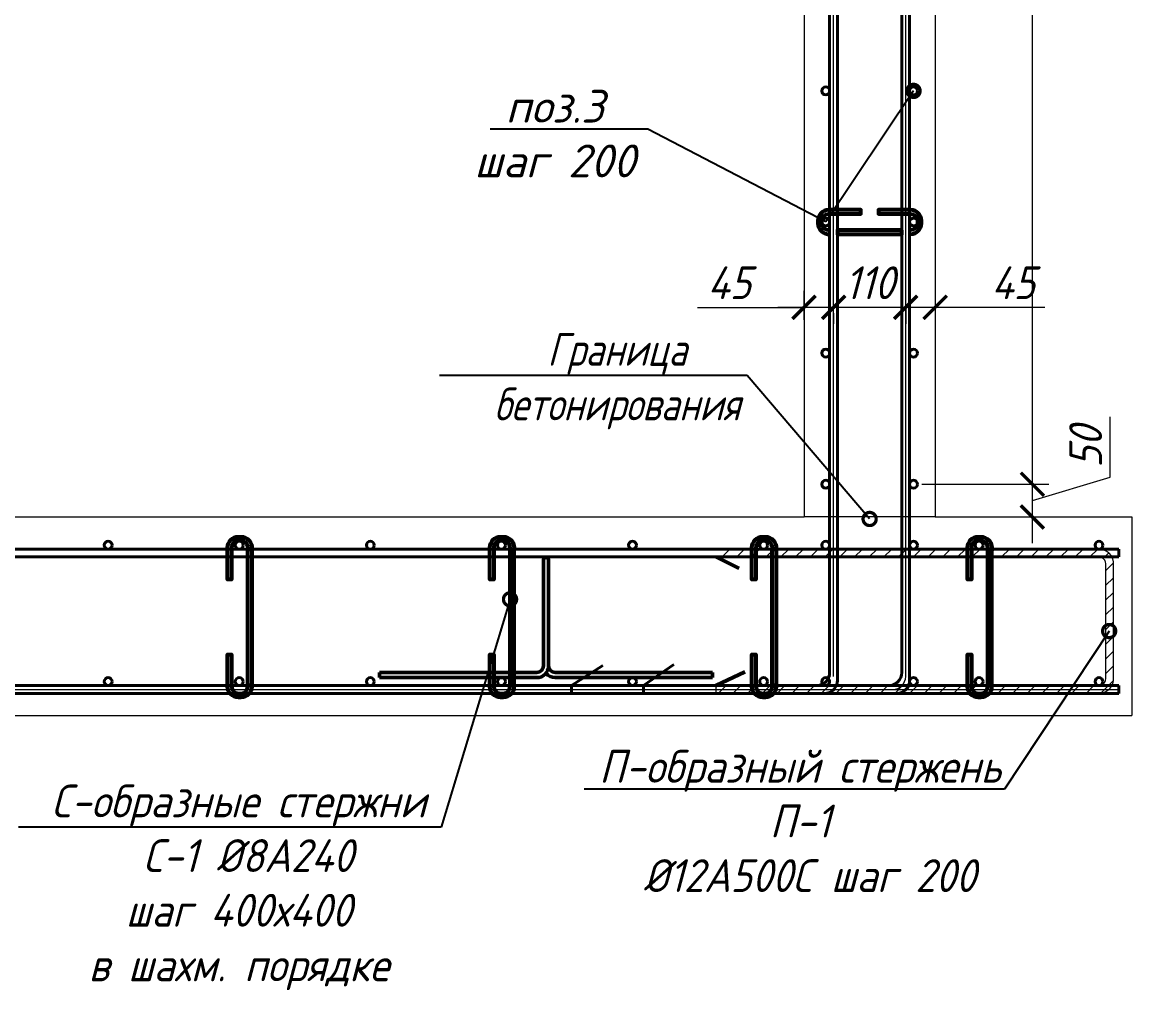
# Model space of a CAD drawing. Header units: millimetres. Extents: x 504091 to 2165846, y 135022 to 442887.
# Drawn here: x 1444310 to 1446003, y 244181 to 245660 of the extents above; entities that cross this region are included whole.
import ezdxf
from ezdxf import colors
from ezdxf.entities.mleader import LeaderData, LeaderLine
from ezdxf.math import Vec2, Vec3

# ---------------------------------------------------------------- set-up
doc = ezdxf.new("R2010")
doc.units = ezdxf.units.MM
doc.layers.get('Defpoints').update_dxf_attribs({"color": 255})
doc.layers.add('!Defpoints', color=255, linetype='Continuous', lineweight=5, plot=False)
for name, color, linetype, lineweight in [('Арматура 12', 26, 'Continuous', 50), ('К_Арматура 8', 134, 'Continuous', 50), ('КР_Арматура 12', 174, 'Continuous', 40), ('Монолит тонкий', 204, 'Continuous', 9), ('Размер', 7, 'Continuous', 13), ('Размеры КР', 164, 'Continuous', 9)]:
    doc.layers.add(name, color=color, linetype=linetype, lineweight=lineweight)
doc.layers.add('Контур', color=7, linetype='Continuous')
doc.styles.add('GOST 2.304_new', font='isocpeur.ttf', dxfattribs={"width": 0.9, "oblique": 15})
doc.linetypes.add('зигзаг', pattern='A,0.00254,-5.08,[131,ltypeshp.shx,S=5.08,R=0,X=-5.08,Y=0],-10.16,[131,ltypeshp.shx,S=5.08,R=180,X=5.08,Y=0],-5.08', length=20.32254)
doc.dimstyles.new('SPDS 1_20', dxfattribs={"dimscale": 20, "dimtxt": 2.5, "dimasz": 1.77, "dimexe": 1.25, "dimexo": 0.625, "dimtad": 1, "dimdec": 0, "dimrnd": 0.001, "dimtxsty": 'GOST 2.304_new', "dimblk": 'ARCHTICK', "dimcen": 2.5, "dimdle": 2, "dimclrt": 256, "dimadec": 0, "dimazin": 2, "dimtfac": 0.75, "dimtdec": 0, "dimtmove": 1, "dimatfit": 3, "dimfxl": 0, "dimtolj": 1, "dimlwd": 9, "dimlwe": 9, "dimarcsym": 0})

# ---------------------------------------------------------------- blocks, each defined once
blk = doc.blocks.new('_DotSmall')
at = {"color": 0, "linetype": 'ByBlock', "lineweight": 35, "const_width": 0.5}
blk.add_lwpolyline([(-0.0625, 0, 1), (0.0625, 0, 1)], format="xyb", close=True, dxfattribs=at)
blk = doc.blocks.new('_ArchTick')
at = {"color": 0, "linetype": 'ByBlock', "const_width": 0.15}
blk.add_lwpolyline([(-0.5, -0.5), (0.5, 0.5)], dxfattribs=at)
blk = doc.blocks.new('*D4122')
at = {"layer": 'Defpoints', "color": 0, "lineweight": 20, "transparency": 16777216}
for p in [(1445669.696080701, 247355.299382287), (1445851.044569883, 247355.299382287), (1445669.658251454, 244955.2993822869)]:
    blk.add_point(p, dxfattribs=at)
at = {"layer": 'Контур', "color": 0, "lineweight": 9, "transparency": 16777216}
for p, q in [((1445851.044569883, 244915.2993822869), (1445851.044569883, 247395.299382287)), ((1445682.196080701, 247355.299382287), (1445876.044569883, 247355.299382287)), ((1445682.158251454, 244955.2993822869), (1445876.044569883, 244955.2993822869))]:
    blk.add_line(p, q, dxfattribs=at)
at = {"layer": 'Контур', "color": 0, "lineweight": 9, "transparency": 16777216, "xscale": 35.4, "yscale": 35.4, "zscale": 35.4}
for p, rotation in [((1445851.044569883, 247355.299382287), 90), ((1445851.044569883, 244955.2993822869), 270)]:
    blk.add_blockref('_ArchTick', p, dxfattribs=dict(at, rotation=rotation))
at = {"layer": 'Контур', "lineweight": 20, "transparency": 16777216, "insert": (1445813.544569883, 246155.2993822865), "char_height": 50, "attachment_point": 5, "rotation": 90, "style": 'GOST 2.304_new'}
blk.add_mtext('\\A1;200х12=2400', dxfattribs=at)
blk = doc.blocks.new('*D4126')
at = {"layer": 'Defpoints', "color": 0, "lineweight": 20, "transparency": 16777216}
for p in [(1445657.6960807, 245235.3257143272), (1445702.696080701, 245235.3257143272), (1445657.6960807, 245225.0900050208)]:
    blk.add_point(p, dxfattribs=at)
at = {"layer": 'Размеры КР', "color": 0, "lineweight": 9, "transparency": 16777216}
for p, q in [((1445742.696080701, 245225.0900050208), (1445617.6960807, 245225.0900050208)), ((1445657.6960807, 245222.8257143272), (1445657.6960807, 245200.0900050208)), ((1445870.109197906, 245225.0900050208), (1445702.696080701, 245225.0900050208)), ((1445702.696080701, 245222.8257143272), (1445702.696080701, 245200.0900050208))]:
    blk.add_line(p, q, dxfattribs=at)
at = {"layer": 'Размеры КР', "color": 0, "lineweight": 9, "transparency": 16777216, "xscale": 35.4, "yscale": 35.4, "zscale": 35.4, "rotation": 180}
blk.add_blockref('_ArchTick', (1445657.6960807, 245225.0900050208), dxfattribs=at)
at = {"layer": 'Размеры КР', "color": 0, "lineweight": 9, "transparency": 16777216, "xscale": 35.4, "yscale": 35.4, "zscale": 35.4}
blk.add_blockref('_ArchTick', (1445702.696080701, 245225.0900050208), dxfattribs=at)
at = {"layer": 'Размеры КР', "lineweight": 20, "transparency": 16777216, "insert": (1445821.660468095, 245262.5900050208), "char_height": 50, "attachment_point": 5, "style": 'GOST 2.304_new'}
blk.add_mtext('\\A1;45', dxfattribs=at)
blk = doc.blocks.new('*D4127')
at = {"layer": 'Defpoints', "color": 0, "lineweight": 20, "transparency": 16777216}
for p in [(1445547.696080701, 245228.8886456832), (1445657.6960807, 245235.3257143272), (1445547.696080701, 245225.0900050208)]:
    blk.add_point(p, dxfattribs=at)
at = {"layer": 'Размеры КР', "color": 0, "lineweight": 9, "transparency": 16777216}
for p, q in [((1445697.6960807, 245225.0900050208), (1445507.696080701, 245225.0900050208)), ((1445547.696080701, 245216.3886456832), (1445547.696080701, 245200.0900050208)), ((1445657.6960807, 245222.8257143272), (1445657.6960807, 245200.0900050208))]:
    blk.add_line(p, q, dxfattribs=at)
at = {"layer": 'Размеры КР', "color": 0, "lineweight": 9, "transparency": 16777216, "xscale": 35.4, "yscale": 35.4, "zscale": 35.4, "rotation": 180}
blk.add_blockref('_ArchTick', (1445547.696080701, 245225.0900050208), dxfattribs=at)
at = {"layer": 'Размеры КР', "color": 0, "lineweight": 9, "transparency": 16777216, "xscale": 35.4, "yscale": 35.4, "zscale": 35.4}
blk.add_blockref('_ArchTick', (1445657.6960807, 245225.0900050208), dxfattribs=at)
at = {"layer": 'Размеры КР', "lineweight": 20, "transparency": 16777216, "insert": (1445602.6960807, 245262.5900050208), "char_height": 50, "attachment_point": 5, "style": 'GOST 2.304_new'}
blk.add_mtext('\\A1;110', dxfattribs=at)
blk = doc.blocks.new('*D4128')
at = {"layer": 'Defpoints', "color": 0, "lineweight": 20, "transparency": 16777216}
for p in [(1445669.658251454, 244955.2993822869), (1445851.044569881, 244955.2993822869), (1445702.696080701, 244905.2993822869)]:
    blk.add_point(p, dxfattribs=at)
at = {"layer": 'Контур', "color": 0, "lineweight": 9, "transparency": 16777216}
for p, q in [((1445969.794569881, 244965.9243822869), (1445969.794569881, 245058.3218419085)), ((1445851.044569881, 244865.2993822869), (1445851.044569881, 244995.2993822869)), ((1445682.158251454, 244955.2993822869), (1445876.044569881, 244955.2993822869)), ((1445851.044569881, 244930.2993822869), (1445969.794569881, 244965.9243822869)), ((1445715.196080701, 244905.2993822869), (1445876.044569881, 244905.2993822869))]:
    blk.add_line(p, q, dxfattribs=at)
at = {"layer": 'Контур', "color": 0, "lineweight": 9, "transparency": 16777216, "xscale": 35.4, "yscale": 35.4, "zscale": 35.4}
for p, rotation in [((1445851.044569881, 244955.2993822869), 90), ((1445851.044569881, 244905.2993822869), 270)]:
    blk.add_blockref('_ArchTick', p, dxfattribs=dict(at, rotation=rotation))
at = {"layer": 'Контур', "lineweight": 20, "transparency": 16777216, "insert": (1445932.294569881, 245012.1231120972), "char_height": 50, "attachment_point": 5, "rotation": 90, "style": 'GOST 2.304_new'}
blk.add_mtext('\\A1;50', dxfattribs=at)
blk = doc.blocks.new('*D4130')
at = {"layer": 'Defpoints', "color": 0, "lineweight": 20, "transparency": 16777216}
for p in [(1445502.696080701, 245225.0900050208), (1445502.696080701, 245193.5407665469), (1445547.696080701, 245200.0900050208)]:
    blk.add_point(p, dxfattribs=at)
at = {"layer": 'Размеры КР', "color": 0, "lineweight": 9, "transparency": 16777216}
for p, q in [((1445502.696080701, 245206.0407665469), (1445502.696080701, 245250.0900050208)), ((1445547.696080701, 245212.5900050208), (1445547.696080701, 245250.0900050208)), ((1445339.987330927, 245225.0900050208), (1445502.696080701, 245225.0900050208)), ((1445587.696080701, 245225.0900050208), (1445462.696080701, 245225.0900050208))]:
    blk.add_line(p, q, dxfattribs=at)
at = {"layer": 'Размеры КР', "color": 0, "lineweight": 9, "transparency": 16777216, "xscale": 35.4, "yscale": 35.4, "zscale": 35.4, "rotation": 180}
blk.add_blockref('_ArchTick', (1445502.696080701, 245225.0900050208), dxfattribs=at)
at = {"layer": 'Размеры КР', "color": 0, "lineweight": 9, "transparency": 16777216, "xscale": 35.4, "yscale": 35.4, "zscale": 35.4}
blk.add_blockref('_ArchTick', (1445547.696080701, 245225.0900050208), dxfattribs=at)
at = {"layer": 'Размеры КР', "lineweight": 20, "transparency": 16777216, "insert": (1445388.436060738, 245262.5900050208), "char_height": 50, "attachment_point": 5, "style": 'GOST 2.304_new'}
blk.add_mtext('\\A1;45', dxfattribs=at)
blk = doc.blocks.new('A$C087e266e')
at = {"layer": 'К_Арматура 8', "ltscale": 40}
for p, q in [((-29.0965513328556, 68.36354083681363), (-29.0965513328556, -93.21019177744165)), ((-21.09655133297201, 68.36354083681363), (-21.09655133273918, -93.21019177744165)), ((-279.096551332972, -103.2101917774417), (-39.0965513328556, -103.2101917774417)), ((-279.096551332972, -103.2101917774417), (-279.096551332972, -111.2101917774417)), ((-279.096551332972, -111.2101917774417), (-39.0965513328556, -111.2101917774417)), ((228.903448667028, -103.2101917774417), (-11.09655133308843, -103.2101917774417)), ((228.903448667028, -111.2101917774417), (-11.09655133308843, -111.2101917774417)), ((228.903448667028, -103.2101917774417), (228.903448667028, -111.2101917774417))]:
    blk.add_line(p, q, dxfattribs=at)
for centre, radius, start, end in [((-25.09655133297201, 68.36354083681363), 4, 0, 180), ((-39.0965513328556, -93.21019177744165), 10, 270, 0), ((-11.09655133308843, -93.21019177744165), 18, 180, 270), ((-11.09655133308843, -93.21019177744165), 10, 180, 270), ((-39.0965513328556, -93.21019177744165), 18, 270, 321.0575587298661)]:
    blk.add_arc(centre, radius, start, end, dxfattribs=at)

msp = doc.modelspace()

# ---------------------------------------------------------------- hatches: boundary and pattern name
at = {"layer": 'Размер', "lineweight": 13, "transparency": 33554687}
h = msp.add_hatch(dxfattribs=at)
h.set_pattern_fill('ANSI31', color=256, scale=5)
h.set_pattern_definition([(45, (392135.7540716929, 36891.53968865916), (-11.22532015133644, 11.22532015133644), [])])
edge = h.paths.add_edge_path()
edge.add_line((1445368.502386051, 244856.2891562773), (1445952.704484584, 244856.2891562773))
edge.add_arc((1445952.704484584, 244834.3891562772), 21.9000000001688, 7.611333785462193e-11, 89.9999999981726, ccw=False)
edge.add_line((1445974.604484584, 244834.3891562772), (1445974.604484584, 244658.1891562724))
edge.add_arc((1445952.704484584, 244658.189156272), 21.89999999967404, -89.99999999939092, 8.375877769140061e-10, ccw=False)
edge.add_line((1445952.704484584, 244636.2891562723), (1445368.502386052, 244636.2891562723))
edge.add_line((1445368.502386052, 244636.2891562723), (1445368.502386052, 244648.2891562723))
edge.add_line((1445368.502386052, 244648.2891562723), (1445952.704484584, 244648.2891562723))
edge.add_arc((1445952.704484584, 244658.1891562722), 9.899999999906868, 270.000000002695, 360.0000000006738)
edge.add_line((1445962.604484584, 244658.1891562724), (1445962.604484584, 244834.3891562774))
edge.add_arc((1445952.704484584, 244834.3891562776), 9.899999999674037, 359.999999998821, 449.9999999986525)
edge.add_line((1445952.704484584, 244844.2891562773), (1445368.502386052, 244844.2891562725))
edge.add_line((1445368.502386052, 244844.2891562725), (1445368.502386051, 244856.2891562773))

# ---------------------------------------------------------------- linework, layer by layer
at = {"layer": '!Defpoints', "lineweight": 15, "ltscale": 100}
for p, q in [((1445547.696080701, 244662.0962704203), (1445547.696080701, 247845.2993822867)), ((1445657.696080701, 244662.0962704203), (1445657.696080701, 247845.2993822867)), ((1438775.498796633, 244642.0962704203), (1445982.6960807, 244642.0962704203))]:
    msp.add_line(p, q, dxfattribs=at)
msp.add_arc((1445637.696080701, 244662.0962704203), 20, 270, 0, dxfattribs=at)
at = {"layer": 'Арматура 12', "lineweight": 53, "ltscale": 20}
for p, q in [((1445368.502386052, 244844.2891562703), (1445403.022792319, 244827.4776703168)), ((1445368.502386052, 244648.2891562723), (1445412.776178682, 244669.3160863716))]:
    msp.add_line(p, q, dxfattribs=at)
for points in [[(1445541.696080703, 245342.9823827908, -0.4603058771926271), (1445529.696080703, 245353.3767434505), (1445529.696080703, 245357.2220211232, -0.414213562373095), (1445540.196080703, 245367.7220211232), (1445589.111694568, 245367.7220211232), (1445589.111694568, 245373.7220211232), (1445540.196080703, 245373.7220211232, 0.414213562373095), (1445523.696080703, 245357.2220211232), (1445523.696080703, 245353.3767434505, 0.441038441269225), (1445541.696080703, 245336.9279581249, 0.2421103174446886)], [(1445663.696080701, 245336.8767434505), (1445665.196080701, 245336.8767434505, 0.414213562373095), (1445681.696080701, 245353.3767434505), (1445681.696080701, 245357.2220211232, 0.4142135623725622), (1445665.196080701, 245373.7220211232), (1445616.266187935, 245373.7220211232), (1445616.266187935, 245367.7220211232), (1445665.196080701, 245367.7220211232, -0.4142135623722959), (1445675.696080701, 245357.2220211232), (1445675.696080701, 245353.3767434505, -0.414213562373095), (1445665.196080701, 245342.8767434505), (1445663.696080701, 245342.8767434505)], [(1444654.058373322, 244856.2891562724, 0.4689197257558113), (1444643.558373322, 244869.1930166222), (1444639.713095649, 244869.1930166222, 0.414213562373095), (1444629.213095649, 244858.6930166222), (1444629.213095649, 244809.7774027571), (1444623.213095649, 244809.7774027571), (1444623.213095649, 244858.6930166222, -0.414213562373095), (1444639.713095649, 244875.1930166222), (1444643.558373322, 244875.1930166222, -0.4509554366831684), (1444660.058373322, 244856.2891562724, -0.2421103174446886)], [(1445054.058373322, 244856.2891562724, 0.4689197257558113), (1445043.558373322, 244869.1930166222), (1445039.713095649, 244869.1930166222, 0.414213562373095), (1445029.213095649, 244858.6930166222), (1445029.213095649, 244809.7774027571), (1445023.213095649, 244809.7774027571), (1445023.213095649, 244858.6930166222, -0.414213562373095), (1445039.713095649, 244875.1930166222), (1445043.558373322, 244875.1930166222, -0.4509554366831684), (1445060.058373322, 244856.2891562724, -0.2421103174446886)], [(1445454.058373322, 244856.2891562724, 0.4689197257558113), (1445443.558373322, 244869.1930166222), (1445439.713095649, 244869.1930166222, 0.414213562373095), (1445429.213095649, 244858.6930166222), (1445429.213095649, 244809.7774027571), (1445423.213095649, 244809.7774027571), (1445423.213095649, 244858.6930166222, -0.414213562373095), (1445439.713095649, 244875.1930166222), (1445443.558373322, 244875.1930166222, -0.4509554366831684), (1445460.058373322, 244856.2891562724, -0.2421103174446886)], [(1445782.837030969, 244856.2891562724, 0.4689197257558113), (1445772.337030969, 244869.1930166222), (1445768.491753297, 244869.1930166222, 0.414213562373095), (1445757.991753297, 244858.6930166222), (1445757.991753297, 244809.7774027571), (1445751.991753297, 244809.7774027571), (1445751.991753297, 244858.6930166222, -0.414213562373095), (1445768.491753297, 244875.1930166222), (1445772.337030969, 244875.1930166222, -0.4509554366831684), (1445788.837030969, 244856.2891562724, -0.2421103174446886)], [(1444660.058373322, 244648.2891572415), (1444660.058373322, 244646.5330155146, -0.414213562373095), (1444643.558373322, 244630.0330155146), (1444639.713095649, 244630.0330155144, -0.4142135623725622), (1444623.213095649, 244646.5330155144), (1444623.213095649, 244695.4629082807), (1444629.213095649, 244695.4629082807), (1444629.213095649, 244646.5330155144, 0.4142135623722959), (1444639.713095649, 244636.0330155144), (1444643.558373322, 244636.0330155146, 0.414213562373095), (1444654.058373322, 244646.5330155146), (1444654.058373322, 244648.2891572415)], [(1445060.058373322, 244648.2891572415), (1445060.058373322, 244646.5330155146, -0.414213562373095), (1445043.558373322, 244630.0330155146), (1445039.713095649, 244630.0330155144, -0.4142135623725622), (1445023.213095649, 244646.5330155144), (1445023.213095649, 244695.4629082807), (1445029.213095649, 244695.4629082807), (1445029.213095649, 244646.5330155144, 0.4142135623722959), (1445039.713095649, 244636.0330155144), (1445043.558373322, 244636.0330155146, 0.414213562373095), (1445054.058373322, 244646.5330155146), (1445054.058373322, 244648.2891572415)], [(1445460.058373322, 244648.2891572415), (1445460.058373322, 244646.5330155146, -0.414213562373095), (1445443.558373322, 244630.0330155146), (1445439.713095649, 244630.0330155144, -0.4142135623725622), (1445423.213095649, 244646.5330155144), (1445423.213095649, 244695.4629082807), (1445429.213095649, 244695.4629082807), (1445429.213095649, 244646.5330155144, 0.4142135623722959), (1445439.713095649, 244636.0330155144), (1445443.558373322, 244636.0330155146, 0.414213562373095), (1445454.058373322, 244646.5330155146), (1445454.058373322, 244648.2891572415)], [(1445788.837030969, 244648.2891572414), (1445788.837030969, 244646.5330155146, -0.414213562373095), (1445772.337030969, 244630.0330155146), (1445768.491753297, 244630.0330155143, -0.4142135623725622), (1445751.991753297, 244646.5330155143), (1445751.991753297, 244695.4629082806), (1445757.991753297, 244695.4629082806), (1445757.991753297, 244646.5330155143, 0.4142135623722959), (1445768.491753297, 244636.0330155143), (1445772.337030969, 244636.0330155146, 0.414213562373095), (1445782.837030969, 244646.5330155146), (1445782.837030969, 244648.2891572414)]]:
    msp.add_lwpolyline(points, format="xyb", dxfattribs=at)
for points in [[(1445651.696080701, 245342.8767434505), (1445553.696080703, 245342.8767434505), (1445553.696080703, 245336.8767434505), (1445651.696080701, 245336.8767434505)], [(1444654.058373322, 244648.2891562723), (1444654.058373322, 244856.2891572415), (1444660.058373322, 244856.2891572415), (1444660.058373322, 244648.2891562723)], [(1445054.058373322, 244648.2891562723), (1445054.058373322, 244856.2891572415), (1445060.058373322, 244856.2891572415), (1445060.058373322, 244648.2891562723)], [(1445454.058373322, 244648.2891562723), (1445454.058373322, 244856.2891572415), (1445460.058373322, 244856.2891572415), (1445460.058373322, 244648.2891562723)], [(1445782.837030969, 244648.2891562722), (1445782.837030969, 244856.2891572414), (1445788.837030969, 244856.2891572414), (1445788.837030969, 244648.2891562722)]]:
    msp.add_lwpolyline(points, close=True, dxfattribs=at)
msp.add_lwpolyline([(1445368.502386051, 244856.2891562773, 2, 2, 0), (1445952.704484584, 244856.2891562773, 2, 2, -0.4142135623608729), (1445974.604484584, 244834.3891562772, 2, 2, 0), (1445974.604484584, 244658.1891562724, 2, 2, -0.4142135623725499), (1445952.704484584, 244636.2891562723, 2, 2, 0), (1445368.502386052, 244636.2891562723, 2, 2, 0), (1445368.502386052, 244648.2891562723, 2, 2, 0), (1445952.704484584, 244648.2891562723, 2, 2, 0.4142135623667231), (1445962.604484584, 244658.1891562724, 2, 2, 0), (1445962.604484584, 244834.3891562774, 2, 2, 0.414213562368445), (1445952.704484584, 244844.2891562773, 2, 2, 0), (1445368.502386052, 244844.2891562725, 0, 0, 0)], format="xyseb", close=True, dxfattribs=at)
at = {"layer": 'КР_Арматура 12', "ltscale": 12}
for p, q in [((1445541.696080701, 244668.0962704214), (1445541.696080701, 247672.106496436)), ((1445553.696080701, 247672.106496436), (1445553.696080701, 244656.0962704086)), ((1445651.696080701, 244668.0962704213), (1445651.696080701, 247672.106496436)), ((1445663.696080701, 247672.106496436), (1445663.696080701, 244656.0962704203)), ((1439182.906772394, 244856.2891562707), (1445982.696080701, 244856.2891562737)), ((1445982.696080701, 244856.28915627), (1439182.906772394, 244856.2891562729)), ((1445982.696080701, 244856.28915627), (1445982.696080701, 244844.2891562742)), ((1439182.906772394, 244844.28915627), (1445982.696080701, 244844.2891562742)), ((1445982.696080701, 244844.2891562688), (1439182.906772394, 244844.2891562729)), ((1445147.696080708, 244648.0962704214), (1445195.756231512, 244678.5366859258)), ((1445257.696080701, 244648.0962704215), (1445304.177372731, 244680.0670735309)), ((1439182.906772394, 244648.0962704213), (1445982.6960807, 244648.0962704212)), ((1445982.696080701, 244636.0962704203), (1439182.906772394, 244636.0962704203)), ((1445147.696080708, 244648.0962704214), (1445521.696080701, 244648.0962704214)), ((1445147.696080701, 244636.0962704203), (1445147.696080701, 244648.0962704215)), ((1445533.6960807, 244636.0962704086), (1445147.696080701, 244636.0962704199)), ((1445257.696080701, 244636.0962704203), (1445257.696080701, 244648.0962704215)), ((1445982.6960807, 244648.0962704212), (1445982.6960807, 244636.0962704202))]:
    msp.add_line(p, q, dxfattribs=at)
for centre in [(1445535.696080701, 245555.2993822868), (1445669.696080701, 245555.2993822868), (1445535.696080701, 245355.2993822868), (1445669.696080701, 245355.2993822868), (1445535.696080701, 245155.2993822868), (1445669.696080701, 245155.2993822868), (1445535.696080701, 244955.2993822868), (1445669.658251454, 244955.2993822868), (1444440.917423054, 244862.2891553031), (1444640.917423054, 244862.2891553031), (1444840.917423054, 244862.2891553031), (1445040.917423054, 244862.2891553031), (1445240.917423054, 244862.2891553031), (1445440.917423054, 244862.2891553031), (1445535.696080701, 244862.2891553031), (1445669.696080701, 244862.2891553031), (1445769.696080701, 244862.2891553031), (1445952.6960807, 244862.289155303), (1444440.917423054, 244654.2891562724), (1444640.917423054, 244654.2891562724), (1444840.917423054, 244654.2891562724), (1445040.917423054, 244654.2891562724), (1445240.917423054, 244654.2891562724), (1445440.917423054, 244654.2891562724), (1445535.696080701, 244654.2891562724), (1445669.696080701, 244654.2891562723), (1445769.696080701, 244654.2891562723), (1445952.6960807, 244654.2891562723)]:
    msp.add_circle(centre, 6, dxfattribs=at)
for centre, start in [((1445521.696080701, 244668.0962704214), 270), ((1445631.696080701, 244668.0962704213), 270), ((1445533.696080701, 244656.0962704086), 269.9999999986659), ((1445643.696080701, 244656.0962704203), 270)]:
    msp.add_arc(centre, 20, start, 0, dxfattribs=at)
at = {"layer": 'Монолит тонкий', "lineweight": 15, "ltscale": 100}
for p, q in [((1445502.696080701, 247492.2993822867), (1445502.696080701, 244905.2993822868)), ((1441672.908413157, 244905.2993822866), (1445502.696080701, 244905.2993822867)), ((1445702.696080701, 244905.2993822869), (1446002.6960807, 244905.2993822869)), ((1446002.6960807, 244905.2993822869), (1446002.6960807, 244602.2993822867)), ((1439162.906772394, 244602.2993822868), (1446002.6960807, 244602.2993822867))]:
    msp.add_line(p, q, dxfattribs=at)
msp.add_lwpolyline([(1444472.908413157, 247493.2993822866), (1444472.908413157, 247692.2993822867), (1445702.696080701, 247692.2993822867), (1445702.696080701, 244905.2993822868)], dxfattribs=at)
at = {"layer": 'Размеры КР', "linetype": 'зигзаг', "lineweight": 20}
msp.add_line((1445702.696080701, 244905.2993822867), (1445502.696080701, 244905.2993822868), dxfattribs=at)

# ---------------------------------------------------------------- block references
at = {"layer": 'Размеры КР', "lineweight": 20, "xscale": -1}
msp.add_blockref('A$C087e266e', (1445083.761836428, 244771.4993470806), dxfattribs=at)

# ---------------------------------------------------------------- dimensions: what is measured, and where the dimension line sits
at = {"layer": 'Контур', "lineweight": 20}
dim = msp.add_linear_dim(base=(1445851.044569883, 247355.299382287), p1=(1445669.658251454, 244955.2993822868), p2=(1445669.696080701, 247355.2993822868), angle=90, text='200х12=<>', dimstyle='SPDS 1_20', dxfattribs=at)
dim.commit()
dim.dimension.update_dxf_attribs({"geometry": '*D4122', "text_midpoint": (1445813.544569883, 246155.2993822865)})
dim = msp.add_linear_dim(base=(1445851.044569881, 244955.2993822869), p1=(1445702.696080701, 244905.2993822868), p2=(1445669.658251454, 244955.2993822868), angle=90, dimstyle='SPDS 1_20', dxfattribs=at)
dim.commit()
dim.dimension.update_dxf_attribs({"geometry": '*D4128', "text_midpoint": (1445932.294569881, 244978.4243822864)})
at = {"layer": 'Размеры КР', "lineweight": 20}
dim = msp.add_linear_dim(base=(1445502.696080701, 245225.0900050208), p1=(1445547.696080701, 245200.0900050208), p2=(1445502.696080701, 245193.5407665469), dimstyle='SPDS 1_20', dxfattribs=at)
dim.commit()
dim.dimension.update_dxf_attribs({"geometry": '*D4130', "text_midpoint": (1445388.436060738, 245217.7633990407), "dimtype": 160})
dim = msp.add_linear_dim(base=(1445547.696080701, 245225.0900050208), p1=(1445657.6960807, 245235.3257143272), p2=(1445547.696080701, 245228.8886456832), angle=180, dimstyle='SPDS 1_20', dxfattribs=at)
dim.commit()
dim.dimension.update_dxf_attribs({"geometry": '*D4127', "text_midpoint": (1445602.6960807, 245262.5900050208)})
dim = msp.add_linear_dim(base=(1445657.6960807, 245225.0900050208), p1=(1445702.696080701, 245235.3257143272), p2=(1445657.6960807, 245235.3257143272), angle=180, dimstyle='SPDS 1_20', dxfattribs=at)
dim.commit()
dim.dimension.update_dxf_attribs({"geometry": '*D4126', "text_midpoint": (1445821.660468095, 245171.5965368052), "dimtype": 160})

# ---------------------------------------------------------------- leaders
at = {"layer": 'Размер', "ltscale": 20}
ml = msp.add_multileader_mtext('Standard', dxfattribs=at)
ml.set_content('\\A1;{\\W1;поз.3\\Pшаг 200}', color=256, style='GOST 2.304_new')
ml.set_leader_properties()
ml.set_arrow_properties(name='DOTSMALL')
ml.build(insert=Vec2(0, 0))
ml.multileader.update_dxf_attribs({"text_left_attachment_type": 6, "text_right_attachment_type": 6, "dogleg_length": 4, "arrow_head_size": 40})
ctx = ml.context
ctx.base_point, ctx.char_height, ctx.arrow_head_size, ctx.landing_gap_size, ctx.plane_origin, ctx.plane_x_axis, ctx.plane_y_axis = Vec3(1444988.488724805, 245496.8666577441), 50, 40, 0, Vec3(1400157.637426208, 536340.1193812811), Vec3(1, -9.313225746149365e-12), Vec3(9.313225746149365e-12, 1)
ctx.left_attachment, ctx.right_attachment, ctx.text_align_type = 6, 6, 1
notes = []
notes.append((ctx, [(0, (1, 1, 0), (1445264.264406162, 245496.8666577415), (-1, 9.313225746149365e-12), 8, [(0, [(1445669.696080701, 245555.2993822868), (1445535.696080701, 245355.2993822868)], 0, [])])]))
ctx.mtext.insert, ctx.mtext.text_direction, ctx.mtext.rotation, ctx.mtext.width, ctx.mtext.alignment, ctx.mtext.flow_direction = Vec3(1445122.376565484, 245556.8666577429), Vec3(1, -9.313225746149365e-12), 6.283185307170273, 511.8543989469165, 2, 5
ml = msp.add_multileader_mtext('Standard', dxfattribs=at)
ml.set_content('\\A1;{\\W0.8;Граница бетонирования}', color=256, style='GOST 2.304_new')
ml.set_leader_properties()
ml.set_arrow_properties(name='DOTSMALL')
ml.build(insert=Vec2(0, 0))
ml.multileader.update_dxf_attribs({"text_left_attachment_type": 6, "text_right_attachment_type": 6, "arrow_head_size": 40})
ctx = ml.context
ctx.base_point, ctx.char_height, ctx.arrow_head_size, ctx.landing_gap_size, ctx.plane_origin, ctx.plane_x_axis, ctx.plane_y_axis = Vec3(1445026.611044177, 245121.0200638646), 50, 40, 0, Vec3(1468670.120023623, 389875.1239386286), Vec3(1, 9.313225746149365e-12), Vec3(-9.313225746149365e-12, 1)
ctx.left_attachment, ctx.right_attachment, ctx.text_align_type = 6, 6, 1
notes.append((ctx, [(1, (1, 1, 0), (1445416.008503799, 245121.0200638683), (-1, -9.313225746149365e-12), 8, [(1, [(1445602.696080701, 244902.2993822867)], 0, [])])]))
ctx.mtext.insert, ctx.mtext.text_direction, ctx.mtext.rotation, ctx.mtext.width, ctx.mtext.alignment, ctx.mtext.flow_direction = Vec3(1445217.309773987, 245186.0200638664), Vec3(1, 9.313225746149365e-12), 9.313225746149365e-12, 456.9979464780916, 2, 5
ml = msp.add_multileader_mtext('Standard', dxfattribs=at)
ml.set_content('\\A1;С-образные стержни\\P С-1 %%C8А240\\Pшаг 400х400\\Pв шахм. порядке ', color=256, style='GOST 2.304_new')
ml.set_leader_properties()
ml.set_arrow_properties(name='DOTSMALL')
ml.build(insert=Vec2(0, 0))
ml.multileader.update_dxf_attribs({"text_left_attachment_type": 6, "text_right_attachment_type": 6, "arrow_head_size": 40})
ctx = ml.context
ctx.base_point, ctx.char_height, ctx.arrow_head_size, ctx.landing_gap_size, ctx.plane_origin, ctx.plane_x_axis, ctx.plane_y_axis = Vec3(1444339.183176749, 244432.1362809542), 50, 40, 0, Vec3(1448016.905657338, 274416.3206742603), Vec3(1, 9.313225746149363e-12), Vec3(-9.313225746149363e-12, 1)
ctx.left_attachment, ctx.right_attachment, ctx.text_align_type = 6, 6, 1
notes.append((ctx, [(1, (1, 1, 0), (1444949.067841955, 244432.1362809599), (-1, -9.313225746149363e-12), 8, [(1, [(1445054.058373322, 244779.720263299)], 0, [])])]))
ctx.mtext.insert, ctx.mtext.text_direction, ctx.mtext.rotation, ctx.mtext.width, ctx.mtext.alignment, ctx.mtext.flow_direction = Vec3(1444640.125509351, 244497.136280957), Vec3(1, 9.313225746149363e-12), 9.313225746149363e-12, 896.1337009763791, 2, 5
ml = msp.add_multileader_mtext('Standard', dxfattribs=at)
ml.set_content('\\A1;П-образный стержень П-1\\P %%C12А500С шаг 200', color=256, style='GOST 2.304_new')
ml.set_leader_properties()
ml.set_arrow_properties(name='DOTSMALL')
ml.build(insert=Vec2(0, 0))
ml.multileader.update_dxf_attribs({"text_left_attachment_type": 6, "text_right_attachment_type": 6, "arrow_head_size": 40})
ctx = ml.context
ctx.base_point, ctx.char_height, ctx.arrow_head_size, ctx.landing_gap_size, ctx.plane_origin, ctx.plane_x_axis, ctx.plane_y_axis = Vec3(1445193.245736619, 244489.9468217578), 50, 40, 0, Vec3(1448762.585500707, 274251.8187789604), Vec3(1, 9.313225746149363e-12), Vec3(-9.313225746149363e-12, 1)
ctx.left_attachment, ctx.right_attachment, ctx.text_align_type = 6, 6, 1
notes.append((ctx, [(1, (1, 1, 0), (1445808.233034726, 244489.9468217635), (-1, -9.313225746149363e-12), 8, [(1, [(1445968.163316161, 244731.3269058077)], 0, [])])]))
ctx.mtext.insert, ctx.mtext.text_direction, ctx.mtext.rotation, ctx.mtext.width, ctx.mtext.alignment, ctx.mtext.flow_direction = Vec3(1445496.739385672, 244549.9468217606), Vec3(1, 9.313225746149363e-12), 9.313225746149363e-12, 627.0273993764592, 2, 5
for ctx, leaders in notes:
    for number, flags, end, landing, length, lines in leaders:
        leader = LeaderData()
        leader.index, (leader.has_last_leader_line, leader.has_dogleg_vector, leader.attachment_direction) = number, flags
        leader.last_leader_point, leader.dogleg_vector, leader.dogleg_length = Vec3(end), Vec3(landing), length
        for number, points, colour, breaks in lines:
            line = LeaderLine()
            line.index, line.vertices, line.color, line.breaks = number, Vec3.list(points), colors.encode_raw_color(colour), breaks
            leader.lines.append(line)
        ctx.leaders.append(leader)

doc.saveas('drawing.dxf')
